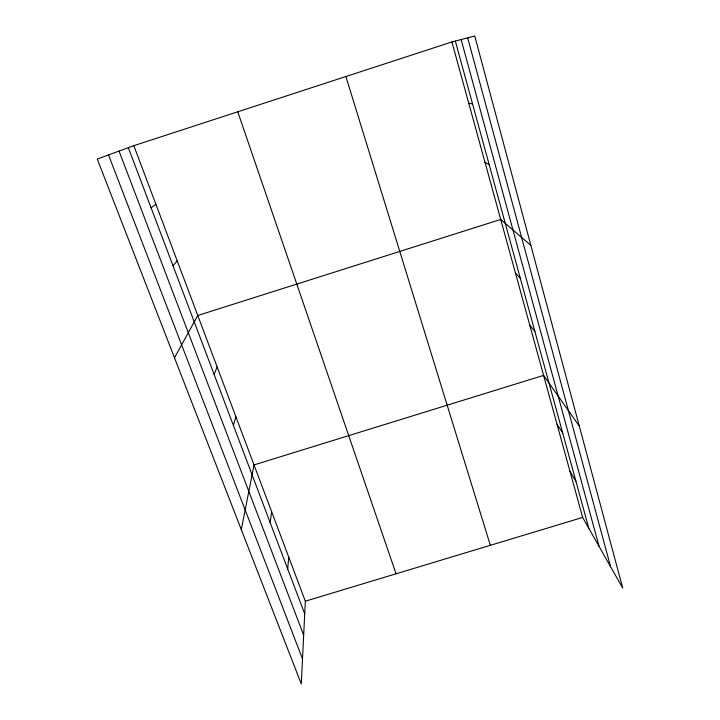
<?xml version="1.0" encoding="UTF-8"?>
<svg xmlns="http://www.w3.org/2000/svg" width="720" height="720" viewBox="0 0 720 720"><rect width="100%" height="100%" fill="white"/><g stroke="black" fill="none" stroke-linecap="round" stroke-linejoin="round"><path stroke-width="1.08" d="M133.848 145.674L305.325 601.2L301.293 684L97.263 159.066L133.848 145.674L451.908 41.958L474.741 36L622.737 588.141L582.651 517.428L451.908 41.958M287.703 568.953L288.738 557.127M270.171 522.603L271.638 511.722M241.299 529.641L254.025 464.922L543.591 375.381L579.303 426.096M233.424 425.466L235.863 416.664M214.155 374.526L217.116 366.885M174.501 357.777L197.775 315.495L500.715 219.438L530.856 245.367M173.043 265.842L177.183 260.802M151.083 207.81L155.889 204.228M305.325 601.2L582.651 517.428M468.738 103.176L472.572 104.004M485.001 162.297L489.213 164.727M515.466 273.087L520.335 278.361M529.749 325.044L534.915 331.587M557.01 424.179L562.698 433.008M570.024 471.51L575.955 481.374M108.522 154.944L302.517 658.944M119.043 151.092L303.669 635.184M128.349 147.69L304.704 613.908M237.753 111.789L396.054 573.795M345.888 76.527L490.338 545.31M455.328 41.067L588.798 528.264M461.133 39.546L599.085 546.417M467.694 37.836L610.587 566.703"/></g></svg>
